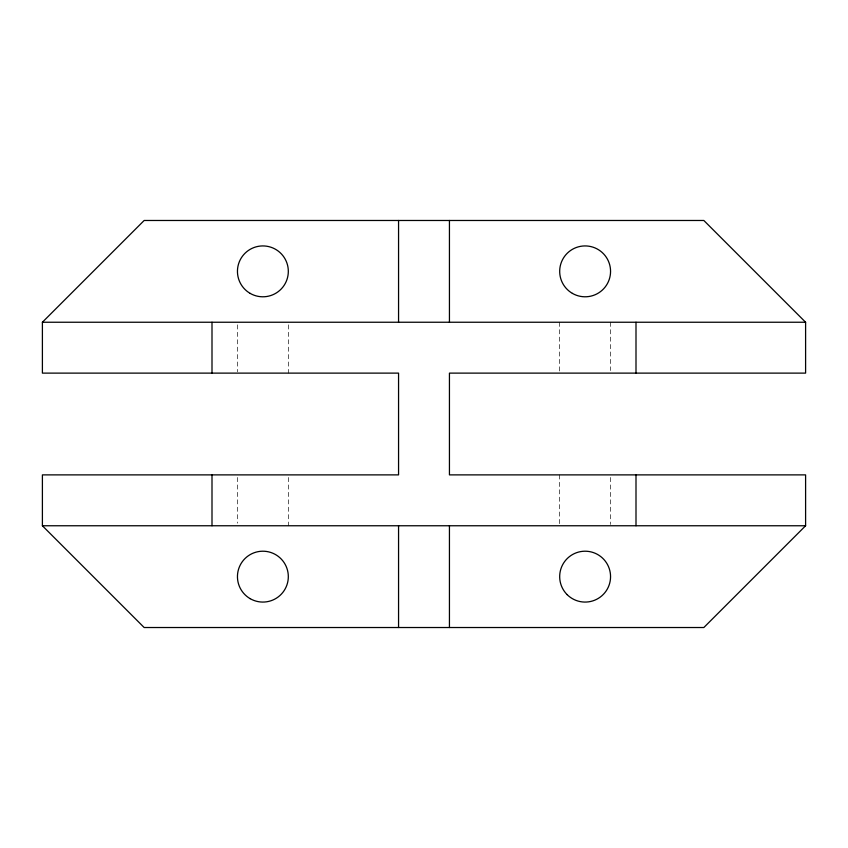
<?xml version="1.0" encoding="UTF-8"?>
<svg xmlns="http://www.w3.org/2000/svg" width="848" height="848" viewBox="0 0 848 848"><rect width="100%" height="100%" fill="white"/><g stroke="black" fill="none" stroke-linecap="round" stroke-linejoin="round"><path stroke-width="0.64" stroke-dasharray="4.24 3.18" d="M610.56 322.24L610.56 370.512M610.56 477.488L610.56 524.456M559.68 322.24L559.68 371.816M559.68 474.88L559.68 524.456M288.32 324.848L288.32 373.12M288.32 477.488L288.32 525.76M237.44 324.848L237.44 371.816M237.44 477.488L237.44 523.152"/><path stroke-width="1.27" d="M42.4 322.24L144.16 220.48L703.84 220.48L805.6 322.24L805.6 373.12L449.44 373.12L449.44 474.88L805.6 474.88L805.6 525.76L703.84 627.52L144.16 627.52L42.4 525.76L42.4 474.88L398.56 474.88L398.56 373.12L42.4 373.12L42.4 322.24L805.6 322.24M42.4 525.76L805.6 525.76M636 322.24L636 373.12M636 474.88L636 525.76M449.44 220.48L449.44 322.24M449.44 525.76L449.44 627.52M398.56 220.48L398.56 322.24M398.56 525.76L398.56 627.52M212 322.24L212 373.12M212 474.88L212 525.76M567.132 594.628A25.44 25.44 0 0 0 609.691 583.223A25.44 25.44 0 0 0 578.537 552.069A25.44 25.44 0 0 0 567.132 594.628M572.4 293.387A25.44 25.44 0 0 0 610.56 271.36A25.44 25.44 0 0 0 572.4 249.333A25.44 25.44 0 0 0 572.4 293.387M250.16 293.387A25.44 25.44 0 0 0 288.32 271.36A25.44 25.44 0 0 0 250.16 249.333A25.44 25.44 0 0 0 250.16 293.387M250.16 598.667A25.44 25.44 0 0 0 288.32 576.64A25.44 25.44 0 0 0 250.16 554.613A25.44 25.44 0 0 0 250.16 598.667"/></g></svg>
